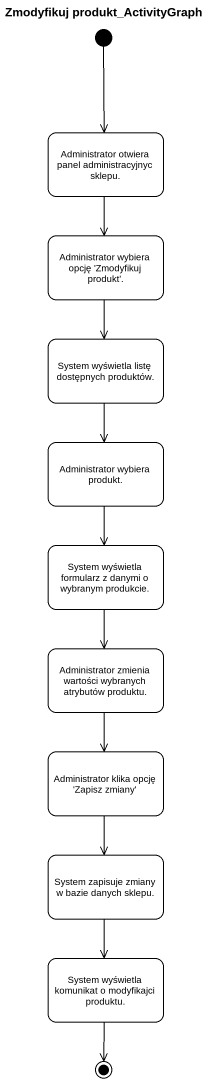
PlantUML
@startuml
title Zmodyfikuj produkt_ActivityGraph
hide empty description
state "Administrator otwiera panel administracyjnyc sklepu." as Administrator_otwiera_panel
state "Administrator wybiera opcję 'Zmodyfikuj produkt'." as Administrator_wybiera_opcję
state "System wyświetla listę dostępnych produktów." as System_wyświetla_listę
state "Administrator wybiera produkt." as Administrator_wybiera
state "System wyświetla formularz z danymi o wybranym produkcie." as System_wyświetla_formularz
state "Administrator zmienia wartości wybranych atrybutów produktu." as Administrator_zmienia
state "Administrator klika opcję 'Zapisz zmiany'" as Administrator_klika_opcję
state "System zapisuje zmiany w bazie danych sklepu." as System_zapisuje_zmiany_w
state "System wyświetla komunikat o modyfikajci produktu." as System_wyświetla_komunikat
[*] --> Administrator_otwiera_panel
Administrator_otwiera_panel --> Administrator_wybiera_opcję
Administrator_wybiera_opcję --> System_wyświetla_listę
System_wyświetla_listę --> Administrator_wybiera
Administrator_wybiera --> System_wyświetla_formularz
System_wyświetla_formularz --> Administrator_zmienia
Administrator_zmienia --> Administrator_klika_opcję
Administrator_klika_opcję --> System_zapisuje_zmiany_w
System_zapisuje_zmiany_w --> System_wyświetla_komunikat
System_wyświetla_komunikat --> [*]
@enduml
